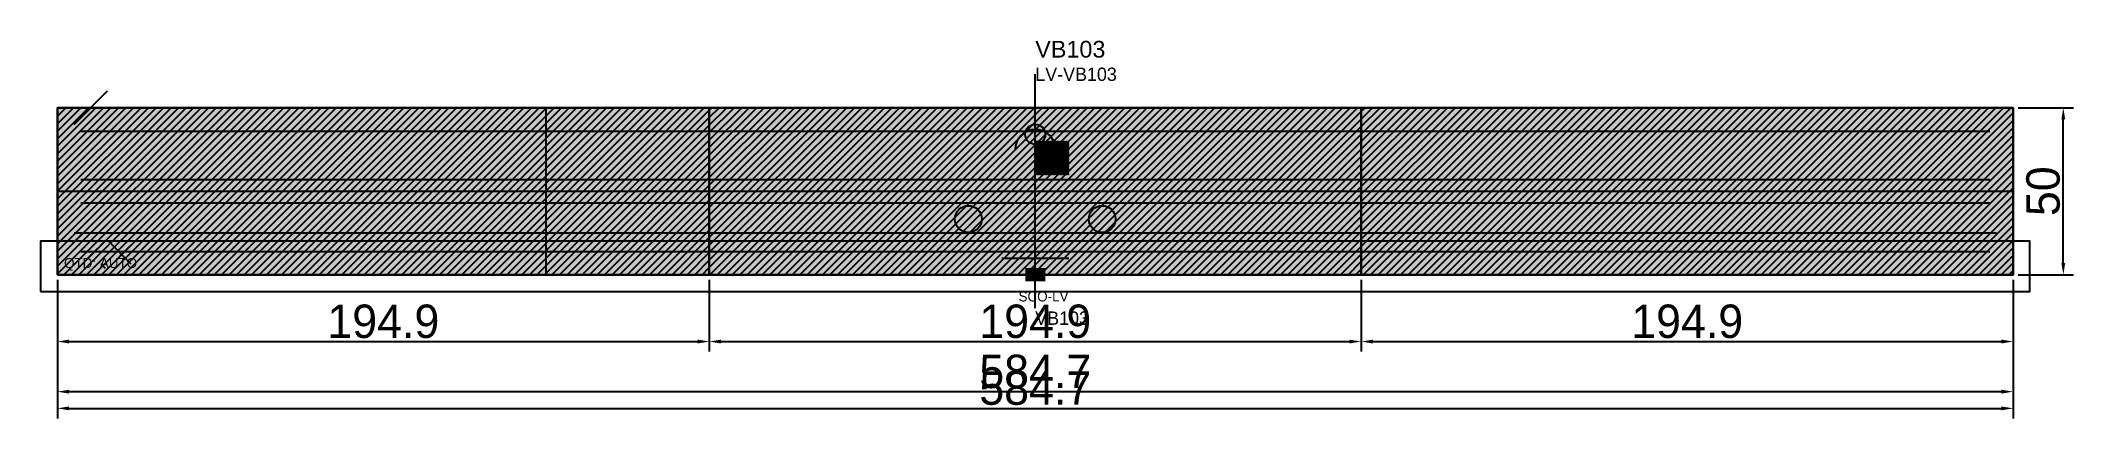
# Model space of a CAD drawing. Header units: metres. Extents: x 12791 to 13398, y 13116 to 13229.
import ezdxf

# ---------------------------------------------------------------- set-up
doc = ezdxf.new("R2010")
doc.units = ezdxf.units.M
for name, color, linetype in [('BARRA DE ANCORAGEM', 251, 'CONTINUOUS'), ('barrote', 251, 'CONTINUOUS'), ('CONCRETO', 251, 'CONTINUOUS'), ('COTA', 241, 'CONTINUOUS'), ('cotas', 241, 'CONTINUOUS'), ('Demarcação 1', 251, 'CONTINUOUS'), ('Demarcação 2', 254, 'CONTINUOUS'), ('Hachura', 251, 'CONTINUOUS'), ('HACHURA MADEIRAS', 1, 'CONTINUOUS'), ('Laje_Perimetro', 7, 'CONTINUOUS'), ('material do compensado', 7, 'CONTINUOUS'), ('NOMENCLATURA', 7, 'CONTINUOUS'), ('Painéis', 200, 'CONTINUOUS'), ('PONTALETE', 7, 'CONTINUOUS'), ('presilha', 1, 'CONTINUOUS'), ('Reaproveitamento', 251, 'CONTINUOUS'), ('SARR_3.5x7', 81, 'CONTINUOUS'), ('SCO-___-LAJ', 2, 'CONTINUOUS'), ('TENSOR', 3, 'CONTINUOUS'), ('texto', 7, 'CONTINUOUS'), ('Texto Qtd Sarr', 242, 'CONTINUOUS')]:
    doc.layers.add(name, color=color, linetype=linetype)
doc.styles.add('STR_STANDARD', font='arial.ttf')
doc.dimstyles.new('EZ DXF', dxfattribs={"dimtxt": 10, "dimasz": 3.5, "dimexe": 3, "dimexo": 1.5, "dimgap": 1, "dimtad": 1, "dimdec": 1, "dimdsep": 46, "dimcen": 2.5, "dimazin": 3, "dimtfac": 1, "dimtmove": 0, "dimatfit": 3})

msp = doc.modelspace()

# ---------------------------------------------------------------- hatches: boundary and pattern name
at = {"layer": 'Hachura'}
h = msp.add_hatch(color=3, dxfattribs=at)
h.dxf.hatch_style = 1
h.paths.add_polyline_path([(12795.5914, 13158.9905), (12990.4914, 13158.9905), (12990.4914, 13208.9905), (12795.5914, 13208.9905)])
h = msp.add_hatch(dxfattribs=at)
h.set_pattern_fill('ANSI31', scale=0.5)
h.paths.add_polyline_path([(12795.5914, 13158.9905), (12990.4914, 13158.9905), (12990.4914, 13208.9905), (12795.5914, 13208.9905)])
h = msp.add_hatch(color=3, dxfattribs=at)
h.dxf.hatch_style = 1
h.paths.add_polyline_path([(12795.5914, 13158.9905), (12990.4914, 13158.9905), (12990.4914, 13208.9905), (12795.5914, 13208.9905)])
h = msp.add_hatch(dxfattribs=at)
h.set_pattern_fill('ANSI31', scale=0.5)
h.paths.add_polyline_path([(12795.5914, 13158.9905), (12990.4914, 13158.9905), (12990.4914, 13208.9905), (12795.5914, 13208.9905)])
h = msp.add_hatch(color=3, dxfattribs=at)
h.dxf.hatch_style = 1
h.paths.add_polyline_path([(12990.4914, 13158.9905), (13185.3914, 13158.9905), (13185.3914, 13208.9905), (12990.4914, 13208.9905)])
h = msp.add_hatch(dxfattribs=at)
h.set_pattern_fill('ANSI31', scale=0.5)
h.paths.add_polyline_path([(12990.4914, 13158.9905), (13185.3914, 13158.9905), (13185.3914, 13208.9905), (12990.4914, 13208.9905)])
h = msp.add_hatch(color=3, dxfattribs=at)
h.dxf.hatch_style = 1
h.paths.add_polyline_path([(12990.4914, 13158.9905), (13185.3914, 13158.9905), (13185.3914, 13208.9905), (12990.4914, 13208.9905)])
h = msp.add_hatch(dxfattribs=at)
h.set_pattern_fill('ANSI31', scale=0.5)
h.paths.add_polyline_path([(12990.4914, 13158.9905), (13185.3914, 13158.9905), (13185.3914, 13208.9905), (12990.4914, 13208.9905)])
h = msp.add_hatch(color=3, dxfattribs=at)
h.dxf.hatch_style = 1
h.paths.add_polyline_path([(13185.3914, 13158.9905), (13380.2914, 13158.9905), (13380.2914, 13208.9905), (13185.3914, 13208.9905)])
h = msp.add_hatch(dxfattribs=at)
h.set_pattern_fill('ANSI31', scale=0.5)
h.paths.add_polyline_path([(13185.3914, 13158.9905), (13380.2914, 13158.9905), (13380.2914, 13208.9905), (13185.3914, 13208.9905)])
h = msp.add_hatch(color=3, dxfattribs=at)
h.dxf.hatch_style = 1
h.paths.add_polyline_path([(13185.3914, 13158.9905), (13380.2914, 13158.9905), (13380.2914, 13208.9905), (13185.3914, 13208.9905)])
h = msp.add_hatch(dxfattribs=at)
h.set_pattern_fill('ANSI31', scale=0.5)
h.paths.add_polyline_path([(13185.3914, 13158.9905), (13380.2914, 13158.9905), (13380.2914, 13208.9905), (13185.3914, 13208.9905)])
at = {"layer": 'HACHURA MADEIRAS'}
h = msp.add_hatch(dxfattribs=at)
h.set_pattern_fill('ANSI31', scale=2)
h.paths.add_polyline_path([(12797.5914, 13160.9905), (12807.5914, 13160.9905), (12807.5914, 13170.9905), (12797.5914, 13170.9905)])
h = msp.add_hatch(dxfattribs=at)
h.set_pattern_fill('ANSI31', scale=2)
h.paths.add_polyline_path([(12797.5914, 13160.9905), (12807.5914, 13160.9905), (12807.5914, 13170.9905), (12797.5914, 13170.9905)])
at = {"layer": 'material do compensado'}
h = msp.add_hatch(dxfattribs=at)
h.set_pattern_fill('ANSI37', scale=2)
h.paths.add_polyline_path([(12808.5914, 13160.9905), (12817.5914, 13160.9905), (12817.5914, 13168.9905), (12808.5914, 13168.9905)])
h = msp.add_hatch(dxfattribs=at)
h.set_pattern_fill('ANSI37', scale=2)
h.paths.add_polyline_path([(12808.5914, 13160.9905), (12817.5914, 13160.9905), (12817.5914, 13168.9905), (12808.5914, 13168.9905)])
at = {"layer": 'Reaproveitamento'}
h = msp.add_hatch(dxfattribs=at)
h.set_pattern_fill('SOLID')
h.paths.add_polyline_path([(13087.9414, 13188.9905), (13097.9414, 13188.9905), (13097.9414, 13198.9905), (13087.9414, 13198.9905)])
h = msp.add_hatch(dxfattribs=at)
h.set_pattern_fill('SOLID')
h.paths.add_polyline_path([(13087.9414, 13188.9905), (13097.9414, 13188.9905), (13097.9414, 13198.9905), (13087.9414, 13198.9905)])

# ---------------------------------------------------------------- linework, layer by layer
at = {"layer": 'BARRA DE ANCORAGEM'}
msp.add_line((12800.5914, 13203.9905), (12810.5914, 13213.9905), dxfattribs=at)
msp.add_line((12800.5914, 13203.9905), (12810.5914, 13213.9905), dxfattribs=at)
at = {"layer": 'barrote'}
msp.add_line((12800.5914, 13171.4905), (13375.2914, 13171.4905), dxfattribs=at)
msp.add_line((12800.5914, 13171.4905), (13375.2914, 13171.4905), dxfattribs=at)
at = {"layer": 'CONCRETO'}
msp.add_solid([(13084.9414, 13160.9905), (13090.9414, 13160.9905), (13084.9414, 13156.9905), (13090.9414, 13156.9905)], dxfattribs=at)
msp.add_solid([(13084.9414, 13160.9905), (13090.9414, 13160.9905), (13084.9414, 13156.9905), (13090.9414, 13156.9905)], dxfattribs=at)
at = {"layer": 'Demarcação 1'}
msp.add_line((12795.5914, 13183.9905), (13380.2914, 13183.9905), dxfattribs=at)
msp.add_line((12795.5914, 13183.9905), (13380.2914, 13183.9905), dxfattribs=at)
at = {"layer": 'Demarcação 2'}
msp.add_line((12941.7664, 13158.9905), (12941.7664, 13208.9905), dxfattribs=at)
msp.add_line((12941.7664, 13158.9905), (12941.7664, 13208.9905), dxfattribs=at)
at = {"layer": 'Laje_Perimetro'}
msp.add_lwpolyline([(12790.5914, 13153.9905), (13385.2914, 13153.9905), (13385.2914, 13168.9905), (12790.5914, 13168.9905)], close=True, dxfattribs=at)
msp.add_lwpolyline([(12790.5914, 13153.9905), (13385.2914, 13153.9905), (13385.2914, 13168.9905), (12790.5914, 13168.9905)], close=True, dxfattribs=at)
at = {"layer": 'Painéis'}
for points in [[(12795.5914, 13158.9905), (12795.5914, 13208.9905)], [(12795.5914, 13158.9905), (12990.4914, 13158.9905), (12990.4914, 13208.9905), (12795.5914, 13208.9905)], [(12795.5914, 13208.9905), (13380.2914, 13208.9905)], [(12795.5914, 13158.9905), (12795.5914, 13208.9905)], [(12795.5914, 13158.9905), (12990.4914, 13158.9905), (12990.4914, 13208.9905), (12795.5914, 13208.9905)], [(12795.5914, 13208.9905), (13380.2914, 13208.9905)], [(12990.4914, 13158.9905), (12990.4914, 13208.9905)], [(12990.4914, 13158.9905), (13185.3914, 13158.9905), (13185.3914, 13208.9905), (12990.4914, 13208.9905)], [(12990.4914, 13158.9905), (12990.4914, 13208.9905)], [(12990.4914, 13158.9905), (13185.3914, 13158.9905), (13185.3914, 13208.9905), (12990.4914, 13208.9905)], [(13185.3914, 13158.9905), (13185.3914, 13208.9905)], [(13185.3914, 13158.9905), (13380.2914, 13158.9905), (13380.2914, 13208.9905), (13185.3914, 13208.9905)], [(13185.3914, 13158.9905), (13185.3914, 13208.9905)], [(13185.3914, 13158.9905), (13380.2914, 13158.9905), (13380.2914, 13208.9905), (13185.3914, 13208.9905)], [(13380.2914, 13158.9905), (13380.2914, 13208.9905)], [(13380.2914, 13158.9905), (13380.2914, 13208.9905)], [(12795.5914, 13158.9905), (13380.2914, 13158.9905)], [(12795.5914, 13158.9905), (13380.2914, 13158.9905)]]:
    msp.add_lwpolyline(points, close=True, dxfattribs=at)
msp.add_arc((13087.9414, 13196.4905), 6, 0, 180, dxfattribs=at)
msp.add_arc((13087.9414, 13196.4905), 6, 0, 180, dxfattribs=at)
at = {"layer": 'PONTALETE'}
msp.add_line((13087.9414, 13148.9905), (13087.9414, 13218.9905), dxfattribs=at)
msp.add_line((13087.9414, 13148.9905), (13087.9414, 13218.9905), dxfattribs=at)
at = {"layer": 'presilha'}
for centre, radius in [((13087.9414, 13200.9905), 3), ((13087.9414, 13200.9905), 3), ((13067.9414, 13175.6572), 4), ((13067.9414, 13175.6572), 4), ((13107.9414, 13175.6572), 4), ((13107.9414, 13175.6572), 4)]:
    msp.add_circle(centre, radius, dxfattribs=at)
at = {"layer": 'SARR_3.5x7'}
for p, q in [((12802.5914, 13201.9905), (12990.4914, 13201.9905)), ((12802.5914, 13201.9905), (12990.4914, 13201.9905)), ((12990.4914, 13201.9905), (13185.3914, 13201.9905)), ((12990.4914, 13201.9905), (13185.3914, 13201.9905)), ((13185.3914, 13201.9905), (13373.2914, 13201.9905)), ((13185.3914, 13201.9905), (13373.2914, 13201.9905)), ((12802.5914, 13187.4905), (12990.4914, 13187.4905)), ((12802.5914, 13187.4905), (12990.4914, 13187.4905)), ((12990.4914, 13187.4905), (13185.3914, 13187.4905)), ((12990.4914, 13187.4905), (13185.3914, 13187.4905)), ((13185.3914, 13187.4905), (13373.2914, 13187.4905)), ((13185.3914, 13187.4905), (13373.2914, 13187.4905)), ((12802.5914, 13180.4905), (12990.4914, 13180.4905)), ((12802.5914, 13180.4905), (12990.4914, 13180.4905)), ((12990.4914, 13180.4905), (13185.3914, 13180.4905)), ((12990.4914, 13180.4905), (13185.3914, 13180.4905)), ((13185.3914, 13180.4905), (13373.2914, 13180.4905)), ((13185.3914, 13180.4905), (13373.2914, 13180.4905)), ((12802.5914, 13165.9905), (12990.4914, 13165.9905)), ((12802.5914, 13165.9905), (12990.4914, 13165.9905)), ((12990.4914, 13165.9905), (13185.3914, 13165.9905)), ((12990.4914, 13165.9905), (13185.3914, 13165.9905)), ((13185.3914, 13165.9905), (13373.2914, 13165.9905)), ((13185.3914, 13165.9905), (13373.2914, 13165.9905))]:
    msp.add_line(p, q, dxfattribs=at)
at = {"layer": 'TENSOR'}
msp.add_line((13077.9414, 13163.9905), (13097.9414, 13163.9905), dxfattribs=at)
msp.add_line((13077.9414, 13163.9905), (13097.9414, 13163.9905), dxfattribs=at)

# ---------------------------------------------------------------- texts
at = {"layer": 'NOMENCLATURA', "style": 'STR_STANDARD'}
msp.add_text('VB103', height=5, dxfattribs=at).set_placement((13087.9414, 13223.9905))
msp.add_text('VB103', height=5, dxfattribs=at).set_placement((13087.9414, 13223.9905))
at = {"layer": 'NOMENCLATURA', "insert": (13087.9414, 13220.9905), "char_height": 4, "attachment_point": 1}
msp.add_mtext('LV-VB103', dxfattribs=at)
msp.add_mtext('LV-VB103', dxfattribs=at)
at = {"layer": 'SCO-___-LAJ'}
msp.add_text('SCO-LV', height=3, dxfattribs=at).set_placement((13082.9414, 13150.9905))
msp.add_text('SCO-LV', height=3, dxfattribs=at).set_placement((13082.9414, 13150.9905))
at = {"layer": 'texto'}
msp.add_text('VB103', height=4, dxfattribs=at).set_placement((13087.9414, 13143.9905))
msp.add_text('VB103', height=4, dxfattribs=at).set_placement((13087.9414, 13143.9905))
at = {"layer": 'Texto Qtd Sarr'}
msp.add_text('QTD: AUTO', height=3, dxfattribs=at).set_placement((12797.5914, 13160.9905))
msp.add_text('QTD: AUTO', height=3, dxfattribs=at).set_placement((12797.5914, 13160.9905))

# ---------------------------------------------------------------- dimensions: what is measured, and where the dimension line sits
at = {"layer": 'COTA', "color": 1}
msp.add_linear_dim(base=(13395.2914, 13158.9905), p1=(13380.2914, 13158.9905), p2=(13380.2914, 13208.9905), angle=90, dimstyle='EZ DXF', dxfattribs=at).render()
msp.add_linear_dim(base=(13395.2914, 13158.9905), p1=(13380.2914, 13158.9905), p2=(13380.2914, 13208.9905), angle=90, dimstyle='EZ DXF', dxfattribs=at).render()
for base, p1, p2 in [((12795.5914, 13138.9905), (12795.5914, 13158.9905), (12990.4914, 13158.9905)), ((12795.5914, 13118.9905), (12795.5914, 13158.9905), (13380.2914, 13158.9905)), ((12795.5914, 13138.9905), (12795.5914, 13158.9905), (12990.4914, 13158.9905)), ((12795.5914, 13118.9905), (12795.5914, 13158.9905), (13380.2914, 13158.9905)), ((12990.4914, 13138.9905), (12990.4914, 13158.9905), (13185.3914, 13158.9905)), ((12990.4914, 13138.9905), (12990.4914, 13158.9905), (13185.3914, 13158.9905)), ((13185.3914, 13138.9905), (13185.3914, 13158.9905), (13380.2914, 13158.9905)), ((13185.3914, 13138.9905), (13185.3914, 13158.9905), (13380.2914, 13158.9905))]:
    msp.add_linear_dim(base=base, p1=p1, p2=p2, dimstyle='EZ DXF', dxfattribs=at).render()
at = {"layer": 'cotas'}
msp.add_linear_dim(base=(12795.5914, 13123.9905), p1=(12795.5914, 13138.9905), p2=(13380.2914, 13138.9905), dimstyle='EZ DXF', dxfattribs=at).render()
msp.add_linear_dim(base=(12795.5914, 13123.9905), p1=(12795.5914, 13138.9905), p2=(13380.2914, 13138.9905), dimstyle='EZ DXF', dxfattribs=at).render()

doc.saveas('drawing.dxf')
